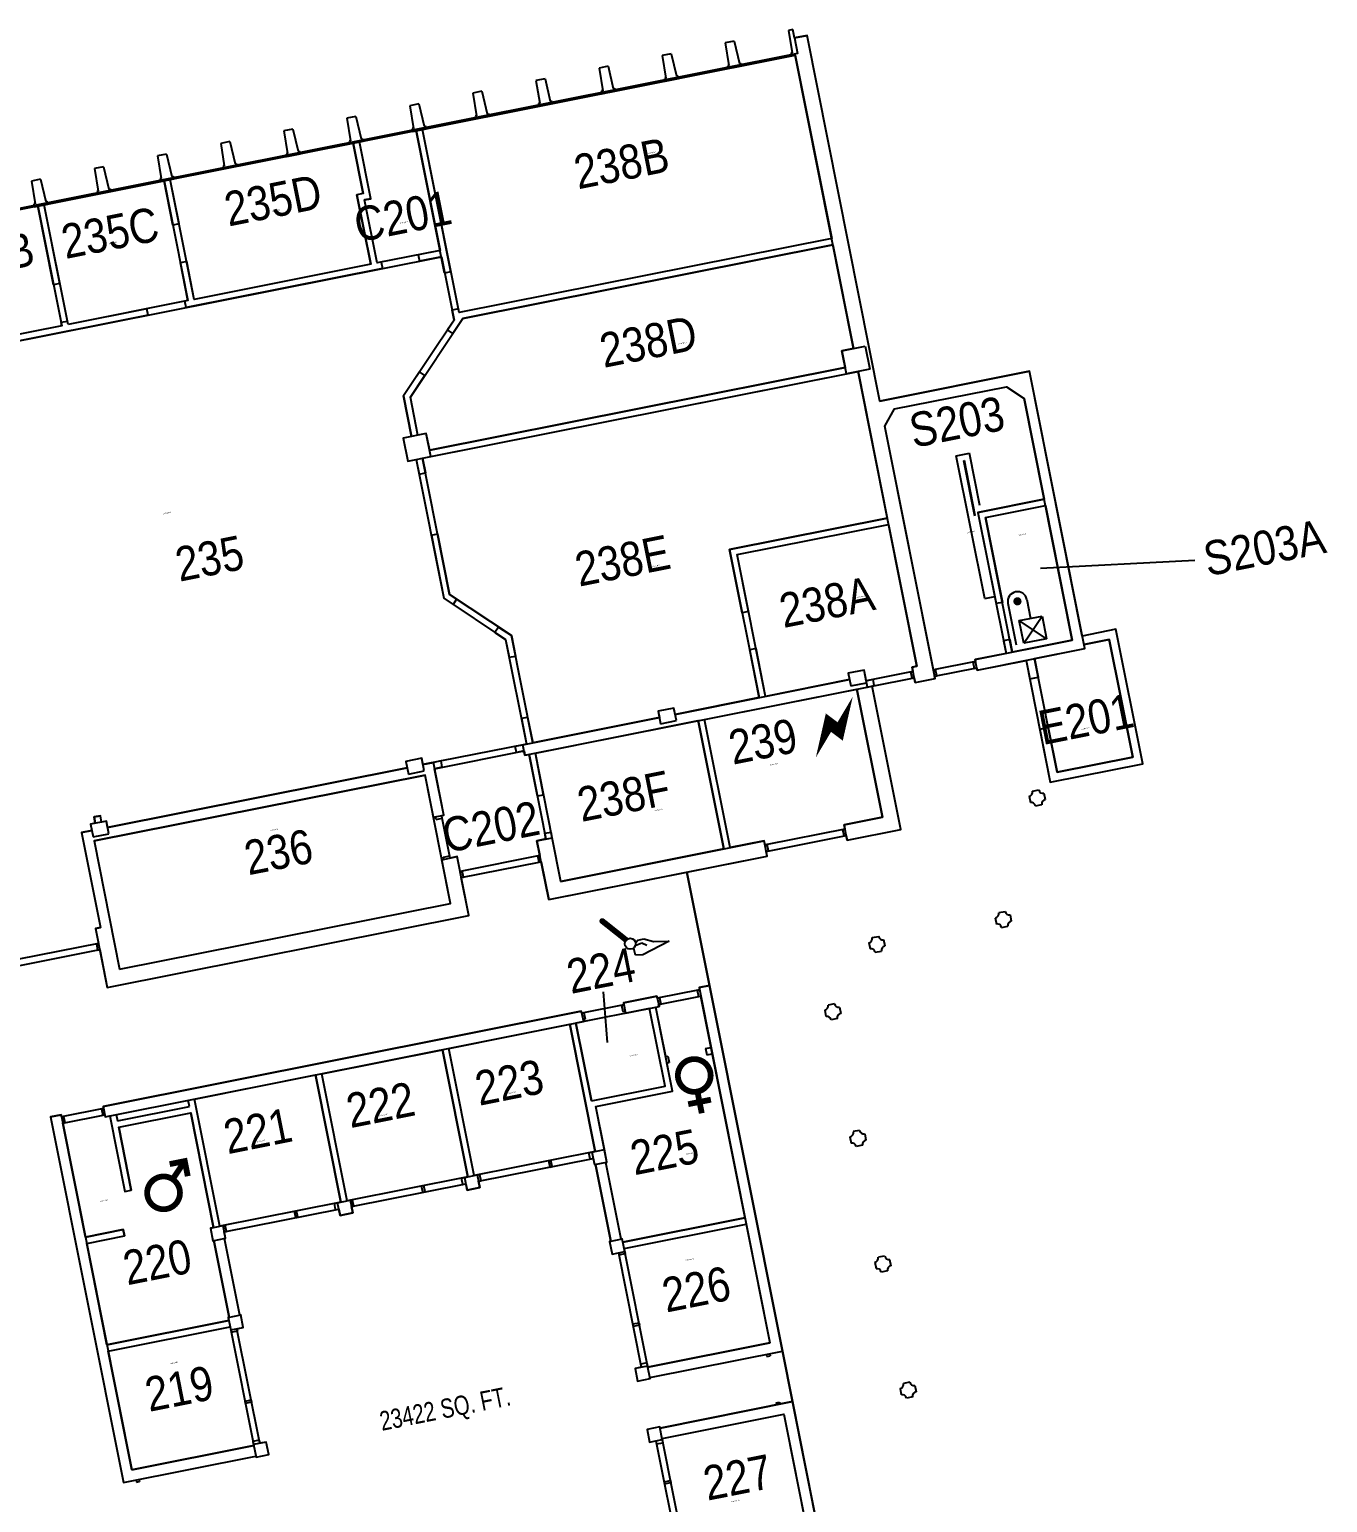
# Model space of a CAD drawing. Header units: inches. Extents: x 69207382 to 69210378, y 27671180 to 27674481.
# Drawn here: x 69208023 to 69209234, y 27673106 to 27674481 of the extents above; entities that cross this region are included whole.
import ezdxf
from ezdxf.enums import TextEntityAlignment as Align

# ---------------------------------------------------------------- set-up
doc = ezdxf.new("R2010")
doc.units = ezdxf.units.IN
doc.header["$LTSCALE"] = 100
doc.header["$MEASUREMENT"] = 0
doc.layers.get('0').update_dxf_attribs({"linetype": 'CONTINUOUS'})
for name, color, linetype in [('A-IDEN-ICON', 4, 'CONTINUOUS'), ('A-IDEN-SNUM', 4, 'CONTINUOUS'), ('A-IDEN-VNUM', 4, 'CONTINUOUS'), ('A-WALL', 5, 'CONTINUOUS'), ('AREA-ASSIGN', 7, 'CONTINUOUS'), ('AREA-GROSS', 1, 'CONTINUOUS')]:
    doc.layers.add(name, color=color, linetype=linetype)
doc.layers.get('0').off()
doc.styles.add('CP_AREA', font='arial.ttf', dxfattribs={"height": 15})
doc.styles.add('CP_ROOMSNUMBER', font='arial.ttf', dxfattribs={"height": 1})
doc.styles.add('CP_ROOMVNUMBER', font='arial.ttf', dxfattribs={"width": 0.85, "height": 0.075})

# ---------------------------------------------------------------- blocks, each defined once
blk = doc.blocks.new('CPELECT')
blk.add_lwpolyline([(0.0623, 0.0629, 0, 0.03, 0), (0.0105, -0.0168, 0.03, 0.03, 0), (-0.0105, 0.0068, 0.03, 0, 0), (-0.0623, -0.0729, 0.03, 0, 0)], format="xyseb")
blk = doc.blocks.new('CPMEN')
at = {"const_width": 0.015}
for points in [[(0.055, 0.01), (0.055, 0.05), (0.015, 0.05)], [(0.0151, 0.0101), (0.055, 0.05)]]:
    blk.add_lwpolyline(points, dxfattribs=at)
blk.add_lwpolyline([(-0.0575, -0.02, 1), (0.0275, -0.02, 1)], format="xyb", close=True, dxfattribs=at)
blk = doc.blocks.new('CPWOMEN')
at = {"const_width": 0.015}
blk.add_lwpolyline([(-0.0375, 0, 1), (0.0475, 0, 1)], format="xyb", close=True, dxfattribs=at)
for points in [[(0.005, -0.04), (0.005, -0.1)], [(-0.025, -0.07), (0.035, -0.07)]]:
    blk.add_lwpolyline(points, dxfattribs=at)
blk = doc.blocks.new('CPCUST')
for p, q in [((0.0297, -0.0341), (0.0376, -0.0302)), ((0.0376, -0.0302), (0.0533, -0.0324)), ((0.0533, -0.0324), (0.0745, -0.0479)), ((0.0171, -0.0639), (0.02, -0.0466)), ((0.0358, -0.0705), (0.0171, -0.0639)), ((0.0262, -0.0408), (0.0446, -0.0406)), ((0.1117, -0.0625), (0.0358, -0.0705)), ((0.0446, -0.0406), (0.0543, -0.0505)), ((0.0745, -0.0479), (0.1117, -0.0625))]:
    blk.add_line(p, q)
at = {"const_width": 0.015}
blk.add_lwpolyline([(-0.03, 0.05), (0.01, -0.0193)], dxfattribs=at)
at = {"const_width": 0.0075}
blk.add_lwpolyline([(-0.0332, 0.0481, 1), (-0.0268, 0.0519, 1)], format="xyb", close=True, dxfattribs=at)
blk.add_circle((0.0158, -0.0313), 0.0141)
blk = doc.blocks.new('CPELEV')
at = {"color": 0, "linetype": 'ByBlock'}
for p, q in [((-0.035, 0.03), (-0.035, -0.08)), ((0.015, 0.03), (0.015, -0.02)), ((-0.015, -0.08), (-0.015, -0.02)), ((-0.015, -0.02), (0.045, -0.02)), ((-0.015, -0.08), (0.045, -0.02)), ((0.045, -0.08), (-0.015, -0.02)), ((0.045, -0.02), (0.045, -0.08)), ((0.045, -0.08), (-0.015, -0.08))]:
    blk.add_line(p, q, dxfattribs=at)
at = {"color": 0, "linetype": 'ByBlock', "const_width": 0.0106}
blk.add_lwpolyline([(-0.0153, 0.03, 1), (-0.0047, 0.03, 1)], format="xyb", close=True, dxfattribs=at)
at = {"color": 0, "linetype": 'ByBlock'}
blk.add_arc((-0.01, 0.03), 0.025, 0, 180, dxfattribs=at)

msp = doc.modelspace()

# ---------------------------------------------------------------- linework, layer by layer
at = {"layer": 'A-IDEN-VNUM'}
msp.add_line((69208558.4, 27673582.5), (69208562.1, 27673535.1), dxfattribs=at)
msp.add_lwpolyline([(69209110.5, 27673985), (69208966.5, 27673977.4)], dxfattribs=at)
at = {"layer": 'A-WALL'}
for p, q in [((69208735.3, 27674480.6), (69208731.2, 27674479.8)), ((69208731.2, 27674479.8), (69208734.7, 27674458.7)), ((69208736.8, 27674472.8), (69208735.3, 27674480.6)), ((69208736.8, 27674472.8), (69208748.6, 27674475.1)), ((69208816.6, 27674133.8), (69208748.6, 27674475.1)), ((69208680.6, 27674469.7), (69208672.1, 27674468.1)), ((69208672.1, 27674468.1), (69208675.6, 27674446.9)), ((69208680.6, 27674469.7), (69208685.5, 27674448.9)), ((69208562.9, 27674446.3), (69208554.5, 27674444.6)), ((69208562.9, 27674446.3), (69208567.8, 27674425.5)), ((69208621.8, 27674458), (69208613.3, 27674456.3)), ((69208613.3, 27674456.3), (69208616.7, 27674435.2)), ((69208621.8, 27674458), (69208626.7, 27674437.2)), ((69208675.6, 27674446.9), (69208674.4, 27674446.7)), ((69208674.4, 27674446.7), (69208674.9, 27674444.1)), ((69208674.9, 27674444.1), (69208687.4, 27674446.6)), ((69208685.5, 27674448.9), (69208686.9, 27674449.2)), ((69208687.4, 27674446.6), (69208686.9, 27674449.2)), ((69208734.7, 27674458.7), (69208733.5, 27674458.5)), ((69208733.5, 27674458.5), (69208734, 27674455.9)), ((69208734, 27674455.9), (69208737.5, 27674456.6)), ((69208792, 27674183), (69208737.5, 27674456.6)), ((69208504.1, 27674434.6), (69208495.6, 27674432.9)), ((69208495.6, 27674432.9), (69208499.1, 27674411.8)), ((69208504.1, 27674434.6), (69208509, 27674413.7)), ((69208554.5, 27674444.6), (69208557.9, 27674423.5)), ((69208616.7, 27674435.2), (69208615.6, 27674435)), ((69208615.6, 27674435), (69208616.1, 27674432.4)), ((69208616.1, 27674432.4), (69208628.6, 27674434.9)), ((69208626.7, 27674437.2), (69208628.1, 27674437.5)), ((69208628.6, 27674434.9), (69208628.1, 27674437.5)), ((69208445.2, 27674422.9), (69208436.8, 27674421.2)), ((69208436.8, 27674421.2), (69208440.2, 27674400)), ((69208445.2, 27674422.9), (69208450.1, 27674402)), ((69208557.9, 27674423.5), (69208556.7, 27674423.2)), ((69208556.7, 27674423.2), (69208557.2, 27674420.7)), ((69208557.2, 27674420.7), (69208569.7, 27674423.2)), ((69208567.8, 27674425.5), (69208569.2, 27674425.7)), ((69208569.7, 27674423.2), (69208569.2, 27674425.7)), ((69208386.4, 27674411.1), (69208377.9, 27674409.5)), ((69208377.9, 27674409.5), (69208381.4, 27674388.3)), ((69208386.4, 27674411.1), (69208391.3, 27674390.3)), ((69208499.1, 27674411.8), (69208497.9, 27674411.5)), ((69208497.9, 27674411.5), (69208498.4, 27674409)), ((69208498.4, 27674409), (69208510.9, 27674411.5)), ((69208509, 27674413.7), (69208510.4, 27674414)), ((69208510.9, 27674411.5), (69208510.4, 27674414)), ((69208327.5, 27674399.4), (69208319.1, 27674397.7)), ((69208319.1, 27674397.7), (69208322.5, 27674376.6)), ((69208327.5, 27674399.4), (69208332.4, 27674378.6)), ((69208391.3, 27674390.3), (69208392.7, 27674390.6)), ((69208393.2, 27674388), (69208392.7, 27674390.6)), ((69208440.2, 27674400), (69208439, 27674399.8)), ((69208439, 27674399.8), (69208439.5, 27674397.3)), ((69208439.5, 27674397.3), (69208452, 27674399.7)), ((69208450.1, 27674402), (69208451.5, 27674402.3)), ((69208452, 27674399.7), (69208451.5, 27674402.3)), ((69208268.7, 27674387.7), (69208260.2, 27674386)), ((69208260.2, 27674386), (69208263.7, 27674364.9)), ((69208268.7, 27674387.7), (69208273.6, 27674366.9)), ((69208322.5, 27674376.6), (69208321.3, 27674376.4)), ((69208332.4, 27674378.6), (69208333.8, 27674378.9)), ((69208334.4, 27674376.3), (69208333.8, 27674378.9)), ((69208381.4, 27674388.3), (69208380.2, 27674388.1)), ((69208380.2, 27674388.1), (69208380.7, 27674385.5)), ((69208380.7, 27674385.5), (69208393.2, 27674388)), ((69208410.4, 27674253.3), (69208383.9, 27674386.2)), ((69208416.3, 27674254.5), (69208389.8, 27674387.4)), ((69208151, 27674364.3), (69208142.5, 27674362.6)), ((69208151, 27674364.3), (69208155.9, 27674343.4)), ((69208209.8, 27674376), (69208201.4, 27674374.3)), ((69208201.4, 27674374.3), (69208204.8, 27674353.2)), ((69208209.8, 27674376), (69208214.8, 27674355.1)), ((69208263.7, 27674364.9), (69208262.5, 27674364.6)), ((69208262.5, 27674364.6), (69208263, 27674362.1)), ((69208263, 27674362.1), (69208275.5, 27674364.6)), ((69208273.6, 27674366.9), (69208275, 27674367.1)), ((69208275.5, 27674364.6), (69208275, 27674367.1)), ((69208321.3, 27674376.4), (69208321.8, 27674373.8)), ((69208321.8, 27674373.8), (69208334.4, 27674376.3)), ((69208334.5, 27674327.4), (69208325.1, 27674374.5)), ((69208341.5, 27674322.7), (69208331, 27674375.6)), ((69208092.2, 27674352.5), (69208083.7, 27674350.9)), ((69208083.7, 27674350.9), (69208087.1, 27674329.7)), ((69208092.2, 27674352.5), (69208097.1, 27674331.7)), ((69208142.5, 27674362.6), (69208146, 27674341.4)), ((69208204.8, 27674353.2), (69208203.6, 27674352.9)), ((69208203.6, 27674352.9), (69208204.2, 27674350.4)), ((69208204.2, 27674350.4), (69208216.7, 27674352.9)), ((69208214.8, 27674355.1), (69208216.2, 27674355.4)), ((69208216.7, 27674352.9), (69208216.2, 27674355.4)), ((69208033.3, 27674340.8), (69208024.9, 27674339.1)), ((69208024.9, 27674339.1), (69208028.3, 27674318)), ((69208033.3, 27674340.8), (69208038.2, 27674320)), ((69208146, 27674341.4), (69208144.8, 27674341.2)), ((69208144.8, 27674341.2), (69208145.3, 27674338.7)), ((69208145.3, 27674338.7), (69208157.8, 27674341.1)), ((69208156.8, 27674298.1), (69208148.6, 27674339.3)), ((69208162.7, 27674299.3), (69208154.4, 27674340.5)), ((69208155.9, 27674343.4), (69208157.3, 27674343.7)), ((69208157.8, 27674341.1), (69208157.3, 27674343.7)), ((69208087.1, 27674329.7), (69208086, 27674329.5)), ((69208086, 27674329.5), (69208086.5, 27674326.9)), ((69208086.5, 27674326.9), (69208099, 27674329.4)), ((69208097.1, 27674331.7), (69208098.5, 27674332)), ((69208099, 27674329.4), (69208098.5, 27674332)), ((69208334.5, 27674327.4), (69208328.6, 27674326.2)), ((69208341.5, 27674261.5), (69208328.6, 27674326.2)), ((69208341.5, 27674322.7), (69208335.6, 27674321.5)), ((69208347.4, 27674262.7), (69208335.6, 27674321.5)), ((69208028.3, 27674318), (69208027.1, 27674317.8)), ((69208027.1, 27674317.8), (69208027.6, 27674315.2)), ((69208027.6, 27674315.2), (69208040.1, 27674317.7)), ((69208045.5, 27674242.3), (69208030.9, 27674315.9)), ((69208051.4, 27674243.5), (69208036.8, 27674317)), ((69208038.2, 27674320), (69208039.6, 27674320.3)), ((69208040.1, 27674317.7), (69208039.6, 27674320.3)), ((69208162.7, 27674299.3), (69208156.8, 27674298.1)), ((69208771.6, 27674285.6), (69208423.9, 27674216.3)), ((69208406.2, 27674274.4), (69208385.8, 27674270.3)), ((69208385.8, 27674270.3), (69208386.9, 27674264.4)), ((69208407.4, 27674268.5), (69208386.9, 27674264.4)), ((69208772.7, 27674279.7), (69208427.5, 27674210.9)), ((69208169.7, 27674264), (69208163.8, 27674262.8)), ((69208170.8, 27674227.5), (69208163.8, 27674262.8)), ((69208352.3, 27674257.5), (69208169.1, 27674221)), ((69208176.7, 27674228.7), (69208169.7, 27674264)), ((69208341.5, 27674261.5), (69208176.7, 27674228.7)), ((69208351.2, 27674263.4), (69208347.4, 27674262.7)), ((69208351.2, 27674263.4), (69208352.3, 27674257.5)), ((69208416.3, 27674254.5), (69208410.4, 27674253.3)), ((69208051.4, 27674243.5), (69208045.5, 27674242.3)), ((69208170.8, 27674227.5), (69208167.9, 27674226.9)), ((69208169.1, 27674221), (69208167.9, 27674226.9)), ((69208133.8, 27674214), (69207942.5, 27674175.9)), ((69208132.6, 27674219.9), (69208059, 27674205.2)), ((69208133.8, 27674214), (69208132.6, 27674219.9)), ((69208423.2, 27674219.9), (69208417.3, 27674218.7)), ((69208419.2, 27674209.3), (69208417.3, 27674218.7)), ((69208423.9, 27674216.3), (69208423.2, 27674219.9)), ((69208053.1, 27674204.1), (69207941.3, 27674181.8)), ((69208058.4, 27674208.2), (69208052.6, 27674207)), ((69208053.1, 27674204.1), (69208052.6, 27674207)), ((69208059, 27674205.2), (69208058.4, 27674208.2)), ((69208419.2, 27674209.3), (69208413.2, 27674200.2)), ((69208418.1, 27674196.9), (69208413.2, 27674200.2)), ((69208427.5, 27674210.9), (69208418.1, 27674196.9)), ((69208781.2, 27674180.8), (69208802.8, 27674185.1)), ((69208802.8, 27674185.1), (69208807.1, 27674163.5)), ((69208785.5, 27674159.2), (69208781.2, 27674180.8)), ((69208387, 27674161.1), (69208372.1, 27674138.7)), ((69208378.4, 27674137.4), (69208392, 27674157.8)), ((69208392, 27674157.8), (69208387, 27674161.1)), ((69208396.5, 27674087.9), (69208784.3, 27674165.1)), ((69208397.6, 27674082), (69208785.5, 27674159.2)), ((69208807.1, 27674163.5), (69208785.5, 27674159.2)), ((69208851.1, 27673886.3), (69208796.3, 27674161.4)), ((69208816.6, 27674133.8), (69208956.3, 27674161.7)), ((69209007.9, 27673902.7), (69208956.3, 27674161.7)), ((69208830.3, 27674126.4), (69208934.7, 27674147.2)), ((69208934.7, 27674147.2), (69208951.2, 27674136.2)), ((69208379.6, 27674100.8), (69208372.1, 27674138.7)), ((69208385.5, 27674102), (69208378.4, 27674137.4)), ((69208996.1, 27673910.6), (69208951.2, 27674136.2)), ((69208821.3, 27674110.3), (69208830.3, 27674126.4)), ((69208393.3, 27674103.6), (69208371.7, 27674099.3)), ((69208397.6, 27674082), (69208393.3, 27674103.6)), ((69208868.1, 27673874.9), (69208821.3, 27674110.3)), ((69208371.7, 27674099.3), (69208376, 27674077.7)), ((69208376, 27674077.7), (69208397.6, 27674082)), ((69208383.9, 27674079.3), (69208386.6, 27674065.6)), ((69208389.8, 27674080.4), (69208392.5, 27674066.7)), ((69208887.9, 27674082.8), (69208900.2, 27674085.2)), ((69208914.5, 27673949.4), (69208887.9, 27674082.8)), ((69208895, 27674078.1), (69208895.5, 27674078.2)), ((69208905.3, 27674026.3), (69208895, 27674078.1)), ((69208905.6, 27674027.1), (69208895.5, 27674078.2)), ((69208909.9, 27674036.3), (69208900.2, 27674085.2)), ((69208386.6, 27674065.6), (69208392.5, 27674066.7)), ((69208908.1, 27674029.8), (69208969.9, 27674042.1)), ((69208915.2, 27674025.1), (69208971.1, 27674036.2)), ((69208676.4, 27673995.3), (69208823.5, 27674024.6)), ((69208908.1, 27674029.8), (69208925.1, 27673944.7)), ((69208915.2, 27674025.1), (69208931, 27673945.8)), ((69208398, 27674008.6), (69208403.8, 27674009.8)), ((69208398, 27674008.6), (69208409.7, 27673949.8)), ((69208403.8, 27674009.8), (69208415.1, 27673953.4)), ((69208683.5, 27673990.6), (69208824.7, 27674018.7)), ((69208688.2, 27673936.1), (69208676.4, 27673995.3)), ((69208694.1, 27673937.3), (69208683.5, 27673990.6)), ((69208415.1, 27673953.4), (69208421.6, 27673949)), ((69208914.5, 27673949.4), (69208923.8, 27673951.3)), ((69208409.7, 27673949.8), (69208418.3, 27673944)), ((69208421.6, 27673949), (69208418.3, 27673944)), ((69208694.1, 27673937.3), (69208688.2, 27673936.1)), ((69208931, 27673945.8), (69208925.1, 27673944.7)), ((69208460.8, 27673922.9), (69208457.4, 27673917.9)), ((69208460.8, 27673922.9), (69208472.7, 27673914.9)), ((69208457.4, 27673917.9), (69208467.3, 27673911.3)), ((69208467.3, 27673911.3), (69208470.6, 27673894.7)), ((69208472.7, 27673914.9), (69208476.5, 27673895.8)), ((69208905.4, 27673892.5), (69208996.1, 27673910.6)), ((69208937.9, 27673911.2), (69208932, 27673910.1)), ((69208932, 27673910.1), (69208934.3, 27673898.3)), ((69208937.9, 27673911.2), (69208940.2, 27673899.5)), ((69208940.2, 27673899.5), (69208937.9, 27673911.2)), ((69209036.9, 27673920.8), (69209005.5, 27673914.5)), ((69209030.6, 27673911.4), (69209007.1, 27673906.7)), ((69209052.5, 27673801.5), (69209030.6, 27673911.4)), ((69209061.9, 27673795.2), (69209036.9, 27673920.8)), ((69208470.6, 27673894.7), (69208476.5, 27673895.8)), ((69208701, 27673902.7), (69208695.1, 27673901.5)), ((69208704, 27673857), (69208695.1, 27673901.5)), ((69208709.9, 27673858.2), (69208701, 27673902.7)), ((69208907.4, 27673882.7), (69209007.9, 27673902.7)), ((69208801.9, 27673882.6), (69208787.1, 27673879.7)), ((69208805, 27673866.9), (69208801.9, 27673882.6)), ((69208846.7, 27673885.4), (69208851.1, 27673886.3)), ((69208849.5, 27673871.2), (69208846.7, 27673885.4)), ((69208866.6, 27673882.8), (69208868.5, 27673883.1)), ((69208869.7, 27673877.3), (69208868.5, 27673883.1)), ((69208903.8, 27673890.2), (69208905.8, 27673890.6)), ((69208905, 27673884.3), (69208903.8, 27673890.2)), ((69208905, 27673884.3), (69208907, 27673884.7)), ((69208907.4, 27673882.7), (69208905.4, 27673892.5)), ((69208953, 27673891.8), (69208956.4, 27673874.5)), ((69208960.8, 27673893.4), (69208964.3, 27673876)), ((69208485.3, 27673803.2), (69208809.4, 27673867.8)), ((69208625.5, 27673841.4), (69208788.3, 27673873.8)), ((69208787.1, 27673879.7), (69208789.5, 27673867.9)), ((69208789.5, 27673867.9), (69208804.2, 27673870.8)), ((69208803.8, 27673872.8), (69208810.2, 27673874.1)), ((69208805, 27673866.9), (69208811.4, 27673868.2)), ((69208836.1, 27673733.9), (69208809.4, 27673867.8)), ((69208811.4, 27673868.2), (69208810.2, 27673874.1)), ((69208845.5, 27673881.1), (69208847.5, 27673881.5)), ((69208846.7, 27673875.2), (69208845.5, 27673881.1)), ((69208846.7, 27673875.2), (69208848.6, 27673875.6)), ((69208849.5, 27673871.2), (69208868.1, 27673874.9)), ((69208867.7, 27673876.9), (69208869.7, 27673877.3)), ((69208956.4, 27673874.5), (69208964.3, 27673876)), ((69208819, 27673745.3), (69208795.2, 27673865)), ((69208624.3, 27673847.3), (69208609.6, 27673844.3)), ((69208609.6, 27673844.3), (69208612, 27673832.6)), ((69208626.7, 27673835.5), (69208624.3, 27673847.3)), ((69208482, 27673837.7), (69208487.8, 27673838.9)), ((69208482, 27673837.7), (69208486.7, 27673813.7)), ((69208483.3, 27673813), (69208610.8, 27673838.4)), ((69208487.8, 27673838.9), (69208492.6, 27673814.9)), ((69208612, 27673832.6), (69208626.7, 27673835.5)), ((69208670.9, 27673715.8), (69208647.1, 27673835.5)), ((69208676.8, 27673717), (69208653, 27673836.6)), ((69208973.6, 27673829), (69208965.8, 27673827.4)), ((69208965.8, 27673827.4), (69208975.6, 27673778)), ((69208973.6, 27673829), (69208981.9, 27673787.5)), ((69208476.2, 27673811.6), (69208483.3, 27673813)), ((69208481.6, 27673812.7), (69208483.3, 27673813)), ((69208485.3, 27673803.2), (69208483.3, 27673813)), ((69208389, 27673800.4), (69208374.3, 27673797.4)), ((69208391.3, 27673788.6), (69208389, 27673800.4)), ((69208391.3, 27673788.6), (69208389, 27673800.4)), ((69208477.4, 27673805.7), (69208476.2, 27673811.6)), ((69208484.5, 27673807.2), (69208477.4, 27673805.7)), ((69208482.8, 27673806.8), (69208484.5, 27673807.2)), ((69208497, 27673765), (69208489.2, 27673804)), ((69208502.8, 27673766.1), (69208495.1, 27673805.2)), ((69208981.9, 27673787.5), (69209052.5, 27673801.5)), ((69208095.9, 27673735.9), (69208375.4, 27673791.6)), ((69208374.3, 27673797.4), (69208376.6, 27673785.7)), ((69208376.6, 27673785.7), (69208391.3, 27673788.6)), ((69208390.1, 27673794.5), (69208399.9, 27673796.4)), ((69208407.1, 27673797.9), (69208399.9, 27673796.4)), ((69208409.7, 27673747.4), (69208399.9, 27673796.4)), ((69208408.2, 27673792), (69208401.1, 27673790.6)), ((69208408.2, 27673792), (69208407.1, 27673797.9)), ((69208975.6, 27673778), (69209061.9, 27673795.2)), ((69208083.2, 27673723.2), (69208392.1, 27673784.7)), ((69208399.9, 27673745.5), (69208392.1, 27673784.7)), ((69208502.8, 27673766.1), (69208497, 27673765)), ((69208955.8, 27673764.9), (69208957, 27673759)), ((69208959, 27673769.6), (69208964.8, 27673770.8)), ((69208969.5, 27673767.7), (69208970.7, 27673761.8)), ((69208083.3, 27673745.6), (69208089.2, 27673746.8)), ((69208084.4, 27673739.7), (69208083.3, 27673745.6)), ((69208090.3, 27673740.9), (69208089.2, 27673746.8)), ((69208399.9, 27673745.5), (69208409.7, 27673747.4)), ((69208402.4, 27673743.4), (69208401.9, 27673745.8)), ((69208402.4, 27673743.4), (69208408.2, 27673744.6)), ((69208408.2, 27673744.6), (69208407.8, 27673747)), ((69208783.2, 27673738.2), (69208819, 27673745.3)), ((69208961.7, 27673755.9), (69208967.6, 27673757.1)), ((69208071.4, 27673731), (69208081.2, 27673733)), ((69208071.4, 27673731), (69208089.1, 27673642.3)), ((69208094.7, 27673741.8), (69208080, 27673738.8)), ((69208080, 27673738.8), (69208082.4, 27673727.1)), ((69208097.1, 27673730), (69208094.7, 27673741.8)), ((69208503.9, 27673730.4), (69208509.7, 27673731.5)), ((69208504.9, 27673725.1), (69208503.9, 27673730.4)), ((69208510.8, 27673726.2), (69208509.7, 27673731.5)), ((69208782, 27673733.9), (69208784, 27673734.3)), ((69208783.2, 27673728), (69208782, 27673733.9)), ((69208786, 27673724), (69208783.2, 27673738.2)), ((69208786, 27673724), (69208836.1, 27673733.9)), ((69208082.4, 27673727.1), (69208097.1, 27673730)), ((69208083.2, 27673723.2), (69208107, 27673603.5)), ((69208496.6, 27673723.4), (69208510.8, 27673726.2)), ((69208507.5, 27673668.5), (69208496.6, 27673723.4)), ((69208518.9, 27673685.5), (69208510.8, 27673726.2)), ((69208518.9, 27673685.5), (69208708.7, 27673723.3)), ((69208711.5, 27673709.1), (69208708.7, 27673723.3)), ((69208709.5, 27673719.4), (69208711.4, 27673719.8)), ((69208712.6, 27673713.9), (69208711.4, 27673719.8)), ((69208783.2, 27673728), (69208785.2, 27673728.4)), ((69208407.8, 27673705.7), (69208422, 27673708.6)), ((69208415.9, 27673665), (69208407.8, 27673705.7)), ((69208409.4, 27673708.1), (69208415.3, 27673709.3)), ((69208409.8, 27673706.1), (69208409.4, 27673708.1)), ((69208415.7, 27673707.3), (69208415.3, 27673709.3)), ((69208433, 27673653.6), (69208422, 27673708.6)), ((69208497.3, 27673709.3), (69208499.3, 27673709.7)), ((69208498.5, 27673703.4), (69208497.3, 27673709.3)), ((69208498.5, 27673703.4), (69208500.5, 27673703.8)), ((69208507.5, 27673668.5), (69208711.5, 27673709.1)), ((69208710.6, 27673713.5), (69208712.6, 27673713.9)), ((69208424.8, 27673694.8), (69208426.7, 27673695.2)), ((69208425.9, 27673689), (69208427.9, 27673689.3)), ((69208427.9, 27673689.3), (69208426.7, 27673695.2)), ((69208107, 27673603.5), (69208415.9, 27673665)), ((69208095.6, 27673586.4), (69208433, 27673653.6)), ((69208924.3, 27673651.6), (69208925.5, 27673645.7)), ((69208927.5, 27673656.3), (69208933.4, 27673657.5)), ((69208938.1, 27673654.3), (69208939.2, 27673648.4)), ((69208084.7, 27673641.4), (69208089.1, 27673642.3)), ((69208084.7, 27673641.4), (69208095.6, 27673586.4)), ((69208809.5, 27673633), (69208815.4, 27673634.2)), ((69208930.2, 27673642.6), (69208936.1, 27673643.7)), ((69208085.4, 27673627.3), (69208087.4, 27673627.6)), ((69208085.4, 27673627.3), (69208086.6, 27673621.4)), ((69208086.6, 27673621.4), (69208088.6, 27673621.8)), ((69208806.4, 27673628.3), (69208807.5, 27673622.4)), ((69208812.2, 27673619.3), (69208818.1, 27673620.5)), ((69208820.1, 27673631.1), (69208821.3, 27673625.2)), ((69208646.2, 27673584), (69208648.2, 27673584.3)), ((69208646.2, 27673584), (69208647.4, 27673578.1)), ((69208647.8, 27673586.3), (69208657.6, 27673588.3)), ((69208647.8, 27673586.3), (69208713.8, 27673254.8)), ((69208657.6, 27673588.3), (69208725.6, 27673247)), ((69208575.6, 27673569.9), (69208577.5, 27673570.3)), ((69208575.6, 27673569.9), (69208576.8, 27673564)), ((69208577.2, 27673572.2), (69208608.5, 27673578.5)), ((69208577.2, 27673572.2), (69208579.1, 27673562.4)), ((69208579.1, 27673562.4), (69208610.5, 27673568.7)), ((69208616.1, 27673494.4), (69208601.7, 27673566.9)), ((69208616.7, 27673522), (69208607.6, 27673568.1)), ((69208608.5, 27673578.5), (69208610.5, 27673568.7)), ((69208608.9, 27673576.5), (69208610.9, 27673576.9)), ((69208610.1, 27673570.6), (69208612.1, 27673571)), ((69208610.9, 27673576.9), (69208612.1, 27673571)), ((69208647.4, 27673578.1), (69208649.3, 27673578.5)), ((69208765.1, 27673565.3), (69208766.3, 27673559.4)), ((69208774.2, 27673571.2), (69208768.3, 27673570)), ((69208778.9, 27673568.1), (69208780, 27673562.2)), ((69208091.7, 27673475.5), (69208537.9, 27673564.4)), ((69208093.6, 27673465.7), (69208539.9, 27673554.6)), ((69208550.8, 27673433.4), (69208527.1, 27673552.1)), ((69208547.5, 27673480.7), (69208533, 27673553.3)), ((69208537.9, 27673564.4), (69208539.9, 27673554.6)), ((69208538.3, 27673562.5), (69208540.3, 27673562.9)), ((69208539.5, 27673556.6), (69208541.5, 27673557)), ((69208540.3, 27673562.9), (69208541.5, 27673557)), ((69208576.8, 27673564), (69208578.7, 27673564.4)), ((69208776.9, 27673557.5), (69208771, 27673556.3)), ((69208432.1, 27673409.8), (69208408.5, 27673528.4)), ((69208438, 27673410.9), (69208414.3, 27673529.6)), ((69208654, 27673529.4), (69208658.9, 27673530.4)), ((69208654, 27673529.4), (69208655.2, 27673523.5)), ((69208655.2, 27673523.5), (69208660.1, 27673524.5)), ((69208616.7, 27673522), (69208618.7, 27673522.4)), ((69208617.9, 27673516.1), (69208619.9, 27673516.5)), ((69208623.2, 27673489.6), (69208617.9, 27673516.1)), ((69208618.7, 27673522.4), (69208619.9, 27673516.5)), ((69208313.4, 27673386.1), (69208289.8, 27673504.8)), ((69208319.3, 27673387.3), (69208295.7, 27673506)), ((69208547.5, 27673480.7), (69208616.1, 27673494.4)), ((69208551.6, 27673475.4), (69208623.2, 27673489.6)), ((69208090.1, 27673473.2), (69208092.1, 27673473.6)), ((69208090.1, 27673473.2), (69208091.3, 27673467.3)), ((69208091.7, 27673475.5), (69208093.6, 27673465.7)), ((69208105.1, 27673461.9), (69208172.3, 27673475.3)), ((69208106.3, 27673456), (69208173.5, 27673469.4)), ((69208172.3, 27673475.3), (69208171.1, 27673481.2)), ((69208194.8, 27673362.5), (69208173.5, 27673469.4)), ((69208200.6, 27673363.7), (69208177, 27673482.3)), ((69208559.6, 27673435.2), (69208551.6, 27673475.4)), ((69208042.7, 27673465.8), (69208052.5, 27673467.7)), ((69208042.7, 27673465.8), (69208110.6, 27673124.5)), ((69208052.5, 27673467.7), (69208118.5, 27673136.2)), ((69208052.9, 27673465.8), (69208054.8, 27673466.2)), ((69208054, 27673459.9), (69208056, 27673460.3)), ((69208054.8, 27673466.2), (69208056, 27673460.3)), ((69208091.3, 27673467.3), (69208093.3, 27673467.7)), ((69208098.1, 27673466.6), (69208112.1, 27673396)), ((69208103.9, 27673467.8), (69208105.1, 27673461.9)), ((69208106.3, 27673456), (69208118, 27673397.2)), ((69208788.7, 27673447.1), (69208789.8, 27673441.3)), ((69208797.7, 27673453), (69208791.8, 27673451.9)), ((69208802.4, 27673449.9), (69208803.6, 27673444)), ((69208544.9, 27673432.2), (69208547.8, 27673432.8)), ((69208546.1, 27673426.4), (69208544.9, 27673432.2)), ((69208547.8, 27673432.8), (69208559.6, 27673435.2)), ((69208547.8, 27673432.8), (69208550.2, 27673421.1)), ((69208561.9, 27673423.4), (69208559.6, 27673435.2)), ((69208800.4, 27673439.3), (69208794.5, 27673438.1)), ((69208507.6, 27673424.8), (69208509.6, 27673425.2)), ((69208508.8, 27673418.9), (69208507.6, 27673424.8)), ((69208508.8, 27673418.9), (69208510.7, 27673419.3)), ((69208510.7, 27673419.3), (69208509.6, 27673425.2)), ((69208546.1, 27673426.4), (69208549, 27673426.9)), ((69208550.2, 27673421.1), (69208561.9, 27673423.4)), ((69208565.4, 27673349.7), (69208551.1, 27673421.3)), ((69208575.2, 27673351.6), (69208561, 27673423.2)), ((69208388.9, 27673401.2), (69208390.9, 27673401.6)), ((69208390.1, 27673395.3), (69208388.9, 27673401.2)), ((69208392.1, 27673395.7), (69208390.9, 27673401.6)), ((69208426.2, 27673408.6), (69208429.2, 27673409.2)), ((69208427.4, 27673402.7), (69208426.2, 27673408.6)), ((69208427.4, 27673402.7), (69208430.3, 27673403.3)), ((69208429.2, 27673409.2), (69208440.9, 27673411.5)), ((69208431.5, 27673397.4), (69208429.2, 27673409.2)), ((69208440.9, 27673411.5), (69208442.9, 27673411.9)), ((69208440.9, 27673411.5), (69208443.3, 27673399.8)), ((69208442.1, 27673405.7), (69208444.1, 27673406)), ((69208442.9, 27673411.9), (69208444.1, 27673406)), ((69208112.1, 27673396), (69208118, 27673397.2)), ((69208310.5, 27673385.6), (69208322.3, 27673387.9)), ((69208322.3, 27673387.9), (69208324.2, 27673388.3)), ((69208322.3, 27673387.9), (69208324.6, 27673376.1)), ((69208324.2, 27673388.3), (69208325.4, 27673382.4)), ((69208390.1, 27673395.3), (69208392.1, 27673395.7)), ((69208443.3, 27673399.8), (69208431.5, 27673397.4)), ((69208270.3, 27673377.5), (69208272.2, 27673377.9)), ((69208271.4, 27673371.7), (69208270.3, 27673377.5)), ((69208273.4, 27673372.1), (69208272.2, 27673377.9)), ((69208307.5, 27673385), (69208310.5, 27673385.6)), ((69208308.7, 27673379.1), (69208307.5, 27673385)), ((69208308.7, 27673379.1), (69208311.7, 27673379.7)), ((69208312.8, 27673373.8), (69208310.5, 27673385.6)), ((69208324.6, 27673376.1), (69208312.8, 27673373.8)), ((69208323.4, 27673382), (69208325.4, 27673382.4)), ((69208075.2, 27673353.5), (69208110.5, 27673360.5)), ((69208110.5, 27673360.5), (69208111.7, 27673354.6)), ((69208191.8, 27673361.9), (69208203.6, 27673364.3)), ((69208191.8, 27673361.9), (69208194.2, 27673350.1)), ((69208203.6, 27673364.3), (69208205.5, 27673364.7)), ((69208205.9, 27673352.5), (69208203.6, 27673364.3)), ((69208206.7, 27673358.8), (69208205.5, 27673364.7)), ((69208271.4, 27673371.7), (69208273.4, 27673372.1)), ((69208576.8, 27673348.9), (69208690.5, 27673371.5)), ((69208578, 27673343), (69208691.7, 27673365.6)), ((69208076.4, 27673347.6), (69208111.7, 27673354.6)), ((69208194.2, 27673350.1), (69208205.9, 27673352.5)), ((69208209.4, 27673278.8), (69208195.1, 27673350.3)), ((69208204.8, 27673358.4), (69208206.7, 27673358.8)), ((69208219.2, 27673280.7), (69208204.9, 27673352.3)), ((69208564.4, 27673349.5), (69208576.2, 27673351.8)), ((69208564.4, 27673349.5), (69208566.8, 27673337.7)), ((69208578.5, 27673340), (69208576.2, 27673351.8)), ((69208566.8, 27673337.7), (69208578.5, 27673340)), ((69208572.7, 27673338.9), (69208573, 27673336.9)), ((69208573, 27673336.9), (69208578.9, 27673338.1)), ((69208578.5, 27673340), (69208578.9, 27673338.1)), ((69208821, 27673335.8), (69208815.2, 27673334.7)), ((69208825.7, 27673332.7), (69208826.9, 27673326.8)), ((69208812, 27673330), (69208813.2, 27673324.1)), ((69208823.8, 27673322.1), (69208817.9, 27673320.9)), ((69208208.4, 27673278.6), (69208220.2, 27673280.9)), ((69208208.4, 27673278.6), (69208210.8, 27673266.8)), ((69208222.5, 27673269.1), (69208220.2, 27673280.9)), ((69208095.2, 27673253), (69208209, 27673275.6)), ((69208096.4, 27673247.1), (69208210.2, 27673269.7)), ((69208210.8, 27673266.8), (69208222.5, 27673269.1)), ((69208210.8, 27673266.8), (69208211.2, 27673264.8)), ((69208211.2, 27673264.8), (69208217, 27673266)), ((69208216.6, 27673268), (69208217, 27673266)), ((69208591.8, 27673273.3), (69208585.9, 27673272.2)), ((69208585.9, 27673272.2), (69208586.3, 27673270.2)), ((69208592.2, 27673271.4), (69208586.3, 27673270.2)), ((69208591.8, 27673273.3), (69208592.2, 27673271.4)), ((69208600, 27673232.2), (69208713.8, 27673254.8)), ((69208599.2, 27673236.1), (69208593.4, 27673234.9)), ((69208599.2, 27673236.1), (69208599.8, 27673233.1)), ((69208602, 27673222.4), (69208725.6, 27673247)), ((69208710.8, 27673244), (69208711.2, 27673242.1)), ((69208711.2, 27673242.1), (69208714.2, 27673242.7)), ((69208713.8, 27673244.6), (69208714.2, 27673242.7)), ((69208599.8, 27673233.1), (69208588.1, 27673230.8)), ((69208588.1, 27673230.8), (69208590.4, 27673219)), ((69208593.4, 27673234.9), (69208593.9, 27673232)), ((69208602.2, 27673221.4), (69208599.8, 27673233.1)), ((69208590.4, 27673219), (69208602.2, 27673221.4)), ((69208835.5, 27673212.3), (69208836.6, 27673206.4)), ((69208844.5, 27673218.1), (69208838.6, 27673217)), ((69208849.2, 27673215), (69208850.4, 27673209.1)), ((69208229.9, 27673201.3), (69208224, 27673200.1)), ((69208224, 27673200.1), (69208224.4, 27673198.1)), ((69208230.3, 27673199.3), (69208224.4, 27673198.1)), ((69208229.9, 27673201.3), (69208230.3, 27673199.3)), ((69208611.4, 27673175.3), (69208734.9, 27673199.9)), ((69208719.8, 27673198.9), (69208722.8, 27673199.5)), ((69208719.8, 27673198.9), (69208720.2, 27673197)), ((69208722.8, 27673199.5), (69208723.2, 27673197.5)), ((69208734.9, 27673199.9), (69208785.3, 27672946.9)), ((69208847.2, 27673204.4), (69208841.3, 27673203.2)), ((69208613.3, 27673165.5), (69208727.1, 27673188.1)), ((69208727.1, 27673188.1), (69208775.5, 27672944.9)), ((69208611.2, 27673176.3), (69208599.4, 27673173.9)), ((69208599.4, 27673173.9), (69208601.7, 27673162.1)), ((69208613.5, 27673164.5), (69208611.2, 27673176.3)), ((69208118.5, 27673136.2), (69208232.3, 27673158.9)), ((69208237.4, 27673164), (69208231.5, 27673162.8)), ((69208231.5, 27673162.8), (69208232.1, 27673159.9)), ((69208243.8, 27673162.2), (69208232.1, 27673159.9)), ((69208232.1, 27673159.9), (69208234.4, 27673148.1)), ((69208237.4, 27673164), (69208237.9, 27673161.1)), ((69208246.2, 27673150.5), (69208243.8, 27673162.2)), ((69208601.7, 27673162.1), (69208613.5, 27673164.5)), ((69208607.6, 27673163.3), (69208608.2, 27673160.4)), ((69208608.2, 27673160.4), (69208614.1, 27673161.5)), ((69208613.5, 27673164.5), (69208614.1, 27673161.5)), ((69208110.6, 27673124.5), (69208234.2, 27673149.1)), ((69208234.4, 27673148.1), (69208246.2, 27673150.5)), ((69208122.4, 27673126.8), (69208122.8, 27673124.9)), ((69208122.8, 27673124.9), (69208125.7, 27673125.5)), ((69208125.3, 27673127.4), (69208125.7, 27673125.5)), ((69208615.2, 27673125.1), (69208621.1, 27673126.2)), ((69208621.1, 27673126.2), (69208621.5, 27673124.3)), ((69208615.2, 27673125.1), (69208615.6, 27673123.1)), ((69208615.6, 27673123.1), (69208621.5, 27673124.3))]:
    msp.add_line(p, q, dxfattribs=at)
for centre, start, end in [((69208955, 27673768.8), 281.2645, 11.2645), ((69208957.8, 27673755.1), 11.2645, 101.2645), ((69208968.8, 27673771.6), 191.2645, 281.2645), ((69208971.5, 27673757.8), 101.2645, 191.2645), ((69208923.6, 27673655.5), 281.2645, 11.2645), ((69208937.3, 27673658.2), 191.2645, 281.2645), ((69208940, 27673644.5), 101.2645, 191.2645), ((69208819.3, 27673635), 191.2645, 281.2645), ((69208926.3, 27673641.8), 11.2645, 101.2645), ((69208805.6, 27673632.2), 281.2645, 11.2645), ((69208808.3, 27673618.5), 11.2645, 101.2645), ((69208822, 27673621.2), 101.2645, 191.2645), ((69208764.3, 27673569.3), 281.2645, 11.2645), ((69208778.1, 27673572), 191.2645, 281.2645), ((69208767.1, 27673555.5), 11.2645, 101.2645), ((69208780.8, 27673558.3), 101.2645, 191.2645), ((69208787.9, 27673451.1), 281.2645, 11.2645), ((69208801.6, 27673453.8), 191.2645, 281.2645), ((69208804.4, 27673440.1), 101.2645, 191.2645), ((69208790.6, 27673437.3), 11.2645, 101.2645), ((69208811.2, 27673333.9), 281.2645, 11.2645), ((69208825, 27673336.6), 191.2645, 281.2645), ((69208814, 27673320.1), 11.2645, 101.2645), ((69208827.7, 27673322.9), 101.2645, 191.2645), ((69208834.7, 27673216.2), 281.2645, 11.2645), ((69208848.4, 27673218.9), 191.2645, 281.2645), ((69208851.1, 27673205.2), 101.2645, 191.2645), ((69208837.4, 27673202.5), 11.2645, 101.2645)]:
    msp.add_arc(centre, 4, start, end, dxfattribs=at)
at = {"layer": 'AREA-ASSIGN'}
for points in [[(69208389.8, 27674387.4), (69208737.5, 27674456.6), (69208771.6, 27674285.6), (69208423.9, 27674216.3)], [(69208331, 27674375.6), (69208383.9, 27674386.2), (69208406.2, 27674274.4), (69208347.4, 27674262.7), (69208335.6, 27674321.5), (69208341.5, 27674322.7)], [(69208154.4, 27674340.5), (69208325.1, 27674374.5), (69208334.5, 27674327.4), (69208328.6, 27674326.2), (69208341.5, 27674261.5), (69208176.7, 27674228.7)], [(69208059, 27674205.2), (69208036.8, 27674317), (69208148.6, 27674339.3), (69208170.8, 27674227.5)], [(69207941.3, 27674181.8), (69207919.1, 27674293.6), (69208030.9, 27674315.9), (69208053.1, 27674204.1)], [(69208427.5, 27674210.9), (69208772.7, 27674279.7), (69208792, 27674183), (69208781.2, 27674180.8), (69208784.3, 27674165.1), (69208396.5, 27674087.9), (69208393.3, 27674103.6), (69208385.5, 27674102), (69208378.4, 27674137.4)], [(69208796.3, 27674161.4), (69208823.5, 27674024.6), (69208676.4, 27673995.3), (69208704, 27673857), (69208625.5, 27673841.4), (69208624.3, 27673847.3), (69208609.6, 27673844.3), (69208610.8, 27673838.4), (69208492.6, 27673814.9), (69208472.7, 27673914.9), (69208415.1, 27673953.4), (69208389.8, 27674080.4)], [(69208934.3, 27673898.3), (69208905.4, 27673892.5), (69208905.8, 27673890.6), (69208866.6, 27673882.8), (69208821.3, 27674110.3), (69208830.3, 27674126.4), (69208934.7, 27674147.2), (69208951.2, 27674136.2), (69208969.9, 27674042.1), (69208908.1, 27674029.8)], [(69208915.2, 27674025.1), (69208971.1, 27674036.2), (69208996.1, 27673910.6), (69208940.2, 27673899.5)], [(69208788.3, 27673873.8), (69208709.9, 27673858.2), (69208683.5, 27673990.6), (69208824.7, 27674018.7), (69208851.1, 27673886.3), (69208846.7, 27673885.4), (69208847.5, 27673881.5), (69208803.8, 27673872.8), (69208801.9, 27673882.6), (69208787.1, 27673879.7)], [(69209007.1, 27673906.7), (69209030.6, 27673911.4), (69209052.5, 27673801.5), (69208981.9, 27673787.5), (69208960.8, 27673893.4), (69209007.9, 27673902.7), (69209007.1, 27673906.7)], [(69208676.8, 27673717), (69208653, 27673836.6), (69208795.2, 27673865), (69208819, 27673745.3), (69208783.2, 27673738.2), (69208784, 27673734.3), (69208711.4, 27673719.8), (69208709.5, 27673719.4), (69208708.7, 27673723.3)], [(69208495.1, 27673805.2), (69208647.1, 27673835.5), (69208670.9, 27673715.8), (69208518.9, 27673685.5), (69208510.8, 27673726.2), (69208510.8, 27673726.2)], [(69208484.5, 27673807.2), (69208485.3, 27673803.2), (69208489.2, 27673804), (69208504.9, 27673725.1), (69208496.6, 27673723.4), (69208499.3, 27673709.7), (69208424.8, 27673694.8), (69208422, 27673708.6), (69208415.7, 27673707.3), (69208408.2, 27673744.6), (69208407.8, 27673747), (69208409.7, 27673747.4), (69208401.1, 27673790.6), (69208484.5, 27673807.2)], [(69208107, 27673603.5), (69208415.9, 27673665), (69208392.1, 27673784.7), (69208083.2, 27673723.2)], [(69208547.5, 27673480.7), (69208616.1, 27673494.4), (69208601.7, 27673566.9), (69208533, 27673553.3)], [(69208649.3, 27673578.5), (69208690.5, 27673371.5), (69208576.8, 27673348.9), (69208576.2, 27673351.8), (69208575.2, 27673351.6), (69208561, 27673423.2), (69208561.9, 27673423.4), (69208551.6, 27673475.4), (69208623.2, 27673489.6), (69208607.6, 27673568.1), (69208610.5, 27673568.7), (69208610.1, 27673570.6)], [(69208438, 27673410.9), (69208414.3, 27673529.6), (69208527.1, 27673552.1), (69208550.8, 27673433.4)], [(69208319.3, 27673387.3), (69208295.7, 27673506), (69208408.5, 27673528.4), (69208432.1, 27673409.8)], [(69208200.6, 27673363.7), (69208177, 27673482.3), (69208289.8, 27673504.8), (69208313.4, 27673386.1)], [(69208095.2, 27673253), (69208076.4, 27673347.6), (69208111.7, 27673354.6), (69208110.5, 27673360.5), (69208075.2, 27673353.5), (69208054, 27673459.9), (69208093.3, 27673467.7), (69208093.6, 27673465.7), (69208098.1, 27673466.6), (69208112.1, 27673396), (69208118, 27673397.2), (69208106.3, 27673456), (69208173.5, 27673469.4), (69208194.8, 27673362.5), (69208191.8, 27673361.9), (69208194.2, 27673350.1), (69208195.1, 27673350.3), (69208209.4, 27673278.8), (69208208.4, 27673278.6), (69208209, 27673275.6)], [(69208600, 27673232.2), (69208578, 27673343), (69208691.7, 27673365.6), (69208713.8, 27673254.8)], [(69208118.5, 27673136.2), (69208096.4, 27673247.1), (69208210.2, 27673269.7), (69208232.3, 27673158.9)], [(69208634.8, 27673057.6), (69208613.3, 27673165.5), (69208727.1, 27673188.1), (69208749.2, 27673077.3), (69208635.4, 27673054.6), (69208635.4, 27673054.6)]]:
    msp.add_lwpolyline(points, close=True, dxfattribs=at)
msp.add_lwpolyline([(69207942.5, 27674175.9), (69208407.4, 27674268.5), (69208419.2, 27674209.3), (69208372.1, 27674138.7), (69208379.6, 27674100.8), (69208371.7, 27674099.3), (69208376, 27674077.7), (69208383.9, 27674079.3), (69208409.7, 27673949.8), (69208467.3, 27673911.3), (69208486.7, 27673813.7), (69208390.1, 27673794.5), (69208389, 27673800.4), (69208374.3, 27673797.4), (69208375.4, 27673791.6), (69208095.9, 27673735.9), (69208094.7, 27673741.8), (69208090.3, 27673740.9), (69208089.2, 27673746.8), (69208083.3, 27673745.6), (69208084.4, 27673739.7), (69208080, 27673738.8), (69208081.2, 27673733), (69208071.4, 27673731), (69208089.1, 27673642.3), (69208084.7, 27673641.4), (69208087.4, 27673627.6), (69208012.9, 27673612.8)], dxfattribs=at)
at = {"layer": 'AREA-GROSS'}
for points in [[(69208785.3, 27672946.9), (69208734.9, 27673199.9), (69208725.6, 27673247), (69208657.6, 27673588.3), (69208636.5, 27673694.2), (69208711.5, 27673709.1), (69208710.6, 27673713.5), (69208785.2, 27673728.4), (69208786, 27673724), (69208836.1, 27673733.9), (69208809.4, 27673867.8), (69208848.6, 27673875.6), (69208849.5, 27673871.2), (69208868.1, 27673874.9), (69208867.7, 27673876.9), (69208907, 27673884.7), (69208907.4, 27673882.7), (69208953, 27673891.8), (69208975.6, 27673778), (69209061.9, 27673795.2), (69209036.9, 27673920.8), (69209005.5, 27673914.5), (69208956.3, 27674161.7), (69208816.6, 27674133.8), (69208748.6, 27674475.1), (69208736.8, 27674472.8), (69208739.7, 27674458.3), (69207504, 27674212.2)], [(69208014, 27673606.9), (69208088.6, 27673621.8), (69208095.6, 27673586.4), (69208433, 27673653.6), (69208425.9, 27673689), (69208498.5, 27673703.4), (69208500.5, 27673703.8), (69208507.5, 27673668.5), (69208636.5, 27673694.2), (69208657.6, 27673588.3), (69208647.8, 27673586.3), (69208648.2, 27673584.3), (69208608.9, 27673576.5), (69208608.5, 27673578.5), (69208577.2, 27673572.2), (69208577.5, 27673570.3), (69208538.3, 27673562.5), (69208537.9, 27673564.4), (69208091.7, 27673475.5), (69208092.1, 27673473.6), (69208052.9, 27673465.8), (69208052.5, 27673467.7), (69208042.7, 27673465.8), (69208110.6, 27673124.5), (69208234.2, 27673149.1), (69208234.4, 27673148.1), (69208246.2, 27673150.5), (69208243.8, 27673162.2), (69208237.9, 27673161.1), (69208216.6, 27673268), (69208222.5, 27673269.1), (69208220.2, 27673280.9), (69208219.2, 27673280.7), (69208204.9, 27673352.3), (69208205.9, 27673352.5), (69208204.8, 27673358.4), (69208311.7, 27673379.7), (69208312.8, 27673373.8), (69208324.6, 27673376.1), (69208323.4, 27673382), (69208430.3, 27673403.3), (69208431.5, 27673397.4), (69208443.3, 27673399.8), (69208442.1, 27673405.7), (69208549, 27673426.9), (69208550.2, 27673421.1), (69208551.1, 27673421.3), (69208565.4, 27673349.7), (69208564.4, 27673349.5), (69208566.8, 27673337.7), (69208572.7, 27673338.9), (69208593.9, 27673232), (69208588.1, 27673230.8), (69208590.4, 27673219), (69208602.2, 27673221.4), (69208602, 27673222.4), (69208725.6, 27673247), (69208734.9, 27673199.9), (69208611.4, 27673175.3), (69208611.2, 27673176.3), (69208599.4, 27673173.9), (69208601.7, 27673162.1), (69208607.6, 27673163.3), (69208628.9, 27673056.4)]]:
    msp.add_lwpolyline(points, dxfattribs=at)

# ---------------------------------------------------------------- block references
at = {"layer": 'A-IDEN-ICON'}
for name, p, xscale, yscale, zscale, rotation in [('CPELEV', (69208950.6, 27673937), 360, 360, 360, 11.26453822422868), ('CPELECT', (69208773.7, 27673831.3), 360, 360, 360, 11.26453821666922), ('CPCUST', (69208574.2, 27673635.7), 359.9999999972087, 359.9999999972087, 359.9999999972087, 21.5693846853981), ('CPWOMEN', (69208641.6, 27673504), 360, 360, 360, 11.26453821666922), ('CPMEN', (69208152, 27673402.9), 360, 360, 360, 11.26453821666922)]:
    msp.add_blockref(name, p, dxfattribs=dict(at, xscale=xscale, yscale=yscale, zscale=zscale, rotation=rotation))

# ---------------------------------------------------------------- texts
at = {"layer": 'A-IDEN-SNUM', "style": 'CP_ROOMSNUMBER', "width": 0.85}
for s, p in [('01400238B0', (69208603.9, 27674365.6)), ('01400235D0', (69208253, 27674311.7)), ('0140C20100', (69208372.9, 27674300.4)), ('01400235C0', (69208101, 27674281.4)), ('01400238D0', (69208632.1, 27674187.7)), ('0140023500', (69208151.2, 27674029.3)), ('0140S20300', (69208901.6, 27674011.6)), ('0140S203A0', (69208949.6, 27674009.2)), ('01400238E0', (69208607.5, 27673979.9)), ('01400238A0', (69208798.3, 27673951.1)), ('0140E20100', (69209008.2, 27673828.2)), ('0140023900', (69208717.6, 27673794.8)), ('01400238F0', (69208610.1, 27673752.2)), ('0140023600', (69208251.2, 27673733.6)), ('0140C20200', (69208443.7, 27673720.9)), ('0140022400', (69208586.9, 27673523.2)), ('0140022300', (69208473.5, 27673488.4)), ('0140022200', (69208353.3, 27673467.5)), ('0140022100', (69208238.9, 27673443.2)), ('0140022500', (69208639.4, 27673431.5)), ('0140022000', (69208092.4, 27673387.5)), ('0140022600', (69208639.1, 27673332.6)), ('0140021900', (69208157.8, 27673236.2)), ('0140022700', (69208682, 27673107.3))]:
    msp.add_text(s, height=1, rotation=11.26, dxfattribs=at).set_placement(p, align=Align.MIDDLE_CENTER)
at = {"layer": 'A-IDEN-VNUM', "style": 'CP_ROOMVNUMBER', "width": 0.85}
for s, p in [('238B', (69208575.4, 27674355.7)), ('235D', (69208250.2, 27674321.2)), ('C201', (69208371.3, 27674306.4)), ('235C', (69208098.1, 27674290.9)), ('235B', (69207982.9, 27674268)), ('238D', (69208600.4, 27674189.3)), ('S203', (69208888.4, 27674114.4)), ('S203A', (69209175.4, 27673997)), ('235', (69208191, 27673987)), ('238E', (69208576.4, 27673984.9)), ('238A', (69208767.1, 27673946.3)), ('E201', (69209008.9, 27673837)), ('239', (69208707.4, 27673816.2)), ('238F', (69208577.5, 27673765.1)), ('C202', (69208453.5, 27673736.5)), ('236', (69208255.3, 27673713)), ('224', (69208556.3, 27673602.3)), ('223', (69208470.7, 27673497.9)), ('222', (69208350.5, 27673477)), ('221', (69208236, 27673452.7)), ('225', (69208615.5, 27673433)), ('220', (69208142.2, 27673330.3)), ('226', (69208645.2, 27673304.9)), ('219', (69208162.7, 27673212.2)), ('227', (69208683.7, 27673129.3))]:
    msp.add_text(s, height=32, rotation=11.2645, dxfattribs=at).set_placement(p, align=Align.MIDDLE_CENTER)
at = {"layer": 'AREA-GROSS', "style": 'CP_AREA', "width": 0.75}
msp.add_text('23422 SQ. FT.', height=18, rotation=11.2645, dxfattribs=at).set_placement((69208410.8, 27673193.5), align=Align.MIDDLE_CENTER)

doc.saveas('drawing.dxf')
